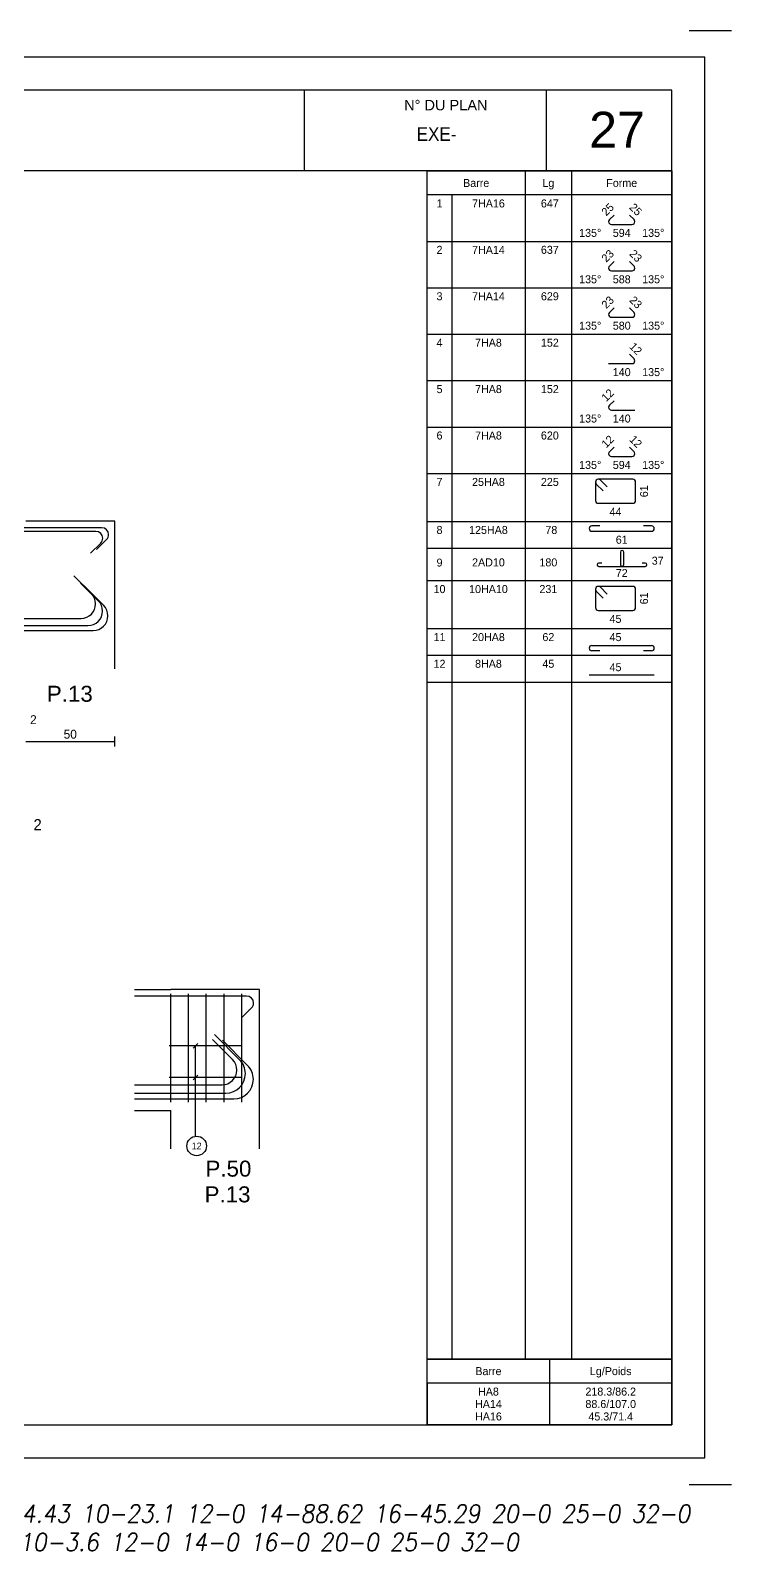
# Model space of a CAD drawing. Extents: x -12912 to 27386, y 1818 to 8189.
# Drawn here: x 18903 to 19297, y 3130 to 3986 of the extents above; entities that cross this region are included whole.
import ezdxf
from ezdxf.enums import TextEntityAlignment as Align

# ---------------------------------------------------------------- set-up
doc = ezdxf.new("R2010")
doc.units = 0
doc.header["$MEASUREMENT"] = 0
doc.layers.get('0').update_dxf_attribs({"linetype": 'CONTINUOUS'})
for name, color, linetype in [('1', 7, 'CONTINUOUS'), ('173', 7, 'CONTINUOUS'), ('5', 7, 'CONTINUOUS'), ('6', 7, 'CONTINUOUS'), ('7', 7, 'CONTINUOUS'), ('GO-CARTOUCHE', 7, 'CONTINUOUS'), ('GO-TEXTE', 9, 'CONTINUOUS'), ('PYC-HACHURE', 7, 'CONTINUOUS'), ('STR_TXT', 102, 'CONTINUOUS')]:
    doc.layers.add(name, color=color, linetype=linetype)
doc.styles.add('ARIAL', font='ARIAL.TTF')
doc.styles.add('Tableau', font='romans.shx', dxfattribs={"width": 0.9, "oblique": 10})
doc.styles.add('TEXTEBA', font='ARIAL.TTF')

# ---------------------------------------------------------------- blocks, each defined once
blk = doc.blocks.new('Smallsp')
at = {"layer": 'STR_TXT', "linetype": 'Continuous'}
for points in [[(0, 15), (0, -15)], [(-30, 0), (40, 0)]]:
    blk.add_lwpolyline(points, dxfattribs=at)
at = {"layer": 'STR_TXT', "linetype": 'Continuous', "style": 'Tableau', "oblique": 10, "width": 0.9}
for s, p in [('HA', (-23.6, 1.89)), ('AD', (-22.2, -13.94))]:
    blk.add_text(s, height=10, dxfattribs=at).set_placement(p)
for tag, p in [('SPAD', (1.4, 1.89)), ('SPHA', (1.4, -14.11))]:
    blk.add_attdef(tag, p, '', height=10, dxfattribs=at)

msp = doc.modelspace()

# ---------------------------------------------------------------- linework, layer by layer
for p, q in [((19273.29, 3985.504), (19297.097, 3985.504)), ((19273.29, 3168.004), (19297.097, 3168.004))]:
    msp.add_line(p, q)
at = {"layer": '1', "color": 1}
for points in [[(18937.16, 3668.955), (18927.26, 3678.855)], [(18941.06, 3664.905), (18931.16, 3674.805)], [(18944.031, 3662.326), (18932.717, 3673.64)], [(18939.562, 3663.157), (18939.562, 3663.157)], [(18369.262, 3654.957), (18931.362, 3654.957)], [(18943.462, 3659.107), (18943.462, 3659.107)], [(18946.462, 3656.457), (18946.462, 3656.457)], [(18362.462, 3648.157), (18938.162, 3648.157)], [(18365.362, 3650.907), (18935.262, 3650.907)], [(19016.53, 3406.921), (19005.216, 3418.235)], [(19020.539, 3406.88), (19006.397, 3421.023)], [(19025.039, 3403.63), (19010.897, 3417.773)], [(19018.961, 3401.052), (19018.961, 3401.052)], [(19023.761, 3399.102), (19023.761, 3399.102)], [(18961.402, 3392.752), (19010.661, 3392.752)], [(19028.261, 3395.852), (19028.261, 3395.852)], [(18961.402, 3388.102), (19012.761, 3388.102)], [(18961.402, 3384.852), (19017.261, 3384.852)]]:
    msp.add_lwpolyline(points, dxfattribs=at)
for centre, radius, start, end in [((18931.362, 3663.157), 8.2, 270, 0), ((18931.362, 3663.157), 8.2, 0, 45), ((18935.262, 3659.107), 8.2, 0, 45), ((18935.262, 3659.107), 8.2, 270, 0), ((18938.162, 3656.457), 8.3, 270, 0), ((18938.162, 3656.457), 8.3, 0, 45), ((19010.661, 3401.052), 8.3, 0, 45), ((19012.761, 3399.102), 11, 0, 45), ((19010.661, 3401.052), 8.3, 270, 0), ((19012.761, 3399.102), 11, 270, 0), ((19017.261, 3395.852), 11, 0, 45), ((19017.261, 3395.852), 11, 270, 0)]:
    msp.add_arc(centre, radius, start, end, dxfattribs=at)
at = {"layer": '173', "color": 173}
for p, q in [((19021.206, 3414.641), (18980.986, 3414.641)), ((19021.206, 3396.952), (18980.986, 3396.952))]:
    msp.add_line(p, q, dxfattribs=at)
for points in [[(19126.038, 3906.498), (19263.538, 3906.498), (19263.538, 3238.562), (19126.038, 3238.562), (19126.038, 3906.498)], [(19126.038, 3238.562), (19263.538, 3238.562), (19263.538, 3201.562), (19126.038, 3201.562), (19126.038, 3238.562)]]:
    msp.add_lwpolyline(points, close=True, dxfattribs=at)
for points in [[(19181.038, 3906.498), (19181.038, 3238.562)], [(19207.163, 3906.498), (19207.163, 3238.562)], [(19263.538, 3892.998), (19126.038, 3892.998)], [(19139.788, 3892.998), (19139.788, 3238.562)], [(19227.976, 3878.025), (19227.976, 3878.025)], [(19231.042, 3881.739), (19228.434, 3879.132)], [(19229.541, 3876.459), (19241.16, 3876.459)], [(19242.267, 3879.132), (19239.66, 3881.739)], [(19242.726, 3878.025), (19242.726, 3878.025)], [(19126.038, 3866.906), (19263.538, 3866.906)], [(19227.976, 3851.932), (19227.976, 3851.932)], [(19231.042, 3855.647), (19228.434, 3853.039)], [(19242.267, 3853.039), (19239.66, 3855.647)], [(19242.726, 3851.932), (19242.726, 3851.932)], [(19229.541, 3850.367), (19241.16, 3850.367)], [(19126.038, 3840.814), (19263.538, 3840.814)], [(19227.976, 3825.84), (19227.976, 3825.84)], [(19231.042, 3829.554), (19228.434, 3826.947)], [(19242.267, 3826.947), (19239.66, 3829.554)], [(19242.726, 3825.84), (19242.726, 3825.84)], [(19229.541, 3824.274), (19241.16, 3824.274)], [(19126.038, 3814.721), (19263.538, 3814.721)], [(19242.267, 3800.855), (19239.66, 3803.462)], [(19242.726, 3799.748), (19242.726, 3799.748)], [(19227.976, 3798.182), (19241.16, 3798.182)], [(19126.038, 3788.629), (19263.538, 3788.629)], [(19227.976, 3773.655), (19227.976, 3773.655)], [(19231.042, 3777.37), (19228.434, 3774.762)], [(19229.541, 3772.09), (19242.726, 3772.09)], [(19126.038, 3762.537), (19263.538, 3762.537)], [(19231.042, 3751.278), (19228.434, 3748.67)], [(19242.267, 3748.67), (19239.66, 3751.278)], [(19227.976, 3747.563), (19227.976, 3747.563)], [(19229.541, 3745.998), (19241.16, 3745.998)], [(19242.726, 3747.563), (19242.726, 3747.563)], [(19126.038, 3736.445), (19263.538, 3736.445)], [(19220.576, 3731.575), (19220.576, 3721.315)], [(19220.576, 3731.575), (19220.576, 3731.575)], [(19222.196, 3733.195), (19222.196, 3733.195)], [(19241.506, 3733.195), (19222.196, 3733.195)], [(19227.16, 3728.902), (19223.341, 3732.72)], [(19243.126, 3721.315), (19243.126, 3731.575)], [(19221.05, 3730.429), (19224.869, 3726.611)], [(19222.196, 3719.695), (19241.506, 3719.695)], [(18942.962, 3705.957), (18357.662, 3705.957)], [(19126.038, 3709.445), (19263.538, 3709.445)], [(19217.029, 3705.445), (19217.029, 3705.445)], [(19223.029, 3706.945), (19218.529, 3706.945)], [(19252.173, 3706.945), (19247.673, 3706.945)], [(19253.673, 3705.445), (19253.673, 3705.445)], [(18940.063, 3693.642), (18945.719, 3699.299)], [(18946.862, 3702.057), (18946.862, 3702.057)], [(19218.529, 3703.945), (19252.173, 3703.945)], [(19126.038, 3694.445), (19263.538, 3694.445)], [(19126.038, 3694.445), (19263.538, 3694.445)], [(19126.038, 3694.445), (19263.538, 3694.445)], [(19126.038, 3694.445), (19263.538, 3694.445)], [(19126.038, 3694.445), (19263.538, 3694.445)], [(19234.591, 3692.272), (19234.591, 3685.133)], [(19236.464, 3685.133), (19236.464, 3692.272)], [(19221.527, 3685.133), (19221.527, 3685.133)], [(19224.236, 3686.07), (19222.464, 3686.07)], [(19222.464, 3684.196), (19235.527, 3684.196)], [(19235.527, 3684.196), (19248.591, 3684.196)], [(19248.591, 3686.07), (19246.818, 3686.07)], [(19249.527, 3685.133), (19249.527, 3685.133)], [(19126.038, 3676.215), (19263.538, 3676.215)], [(19126.038, 3676.215), (19263.538, 3676.215)], [(19220.576, 3671.345), (19220.576, 3661.085)], [(19220.576, 3671.345), (19220.576, 3671.345)], [(19222.196, 3672.965), (19222.196, 3672.965)], [(19241.506, 3672.965), (19222.196, 3672.965)], [(19227.16, 3668.672), (19223.341, 3672.49)], [(19243.126, 3661.085), (19243.126, 3671.345)], [(19221.05, 3670.199), (19224.869, 3666.381)], [(19222.196, 3659.465), (19241.506, 3659.465)], [(19126.038, 3649.215), (19263.538, 3649.215)], [(19126.038, 3649.215), (19263.538, 3649.215)], [(19126.038, 3649.215), (19263.538, 3649.215)], [(19126.038, 3649.215), (19263.538, 3649.215)], [(19126.038, 3649.215), (19263.538, 3649.215)], [(19126.038, 3649.215), (19263.538, 3649.215)], [(19126.038, 3649.215), (19263.538, 3649.215)], [(19126.038, 3649.215), (19263.538, 3649.215)], [(19126.038, 3649.215), (19263.538, 3649.215)], [(19126.038, 3649.215), (19263.538, 3649.215)], [(19217.029, 3638.215), (19217.029, 3638.215)], [(19218.529, 3639.715), (19252.173, 3639.715)], [(19223.029, 3636.715), (19218.529, 3636.715)], [(19252.173, 3636.715), (19247.673, 3636.715)], [(19253.673, 3638.215), (19253.673, 3638.215)], [(19126.038, 3634.215), (19263.538, 3634.215)], [(19217.029, 3623.215), (19253.673, 3623.215)], [(19126.038, 3619.215), (19263.538, 3619.215)], [(19126.038, 3619.215), (19263.538, 3619.215)], [(19024.461, 3442.652), (18961.402, 3442.652)], [(18981.761, 3383.052), (18981.761, 3443.852)], [(18991.761, 3383.052), (18991.761, 3443.852)], [(19001.761, 3383.052), (19001.761, 3443.852)], [(19011.761, 3383.052), (19011.761, 3443.852)], [(19021.761, 3383.052), (19021.761, 3443.852)], [(19021.562, 3430.338), (19027.219, 3435.994)], [(19028.361, 3438.752), (19028.361, 3438.752)], [(19194.788, 3238.562), (19194.788, 3201.562)], [(19263.538, 3225.062), (19126.038, 3225.062)], [(19126.038, 3225.062), (19126.038, 3201.562)]]:
    msp.add_lwpolyline(points, dxfattribs=at)
for centre, radius, start, end in [((19229.541, 3878.025), 1.566, 135, 180), ((19229.541, 3878.025), 1.566, 180, 270), ((19241.16, 3878.025), 1.566, 270, 0), ((19241.16, 3878.025), 1.566, 0, 45), ((19229.541, 3851.932), 1.566, 135, 180), ((19229.541, 3851.932), 1.566, 180, 270), ((19241.16, 3851.932), 1.566, 270, 0), ((19241.16, 3851.932), 1.566, 0, 45), ((19229.541, 3825.84), 1.566, 135, 180), ((19229.541, 3825.84), 1.566, 180, 270), ((19241.16, 3825.84), 1.566, 270, 0), ((19241.16, 3825.84), 1.566, 0, 45), ((19241.16, 3799.748), 1.566, 270, 0), ((19241.16, 3799.748), 1.566, 0, 45), ((19229.541, 3773.655), 1.566, 135, 180), ((19229.541, 3773.655), 1.566, 180, 270), ((19229.541, 3747.563), 1.566, 135, 180), ((19241.16, 3747.563), 1.566, 0, 45), ((19229.541, 3747.563), 1.566, 180, 270), ((19241.16, 3747.563), 1.566, 270, 0), ((19222.196, 3731.575), 1.62, 90, 180), ((19222.196, 3731.575), 1.62, 180, 225), ((19222.196, 3731.575), 1.62, 45, 90), ((19241.506, 3731.575), 1.62, 0, 90), ((19222.196, 3721.315), 1.62, 180, 270), ((19241.506, 3721.315), 1.62, 270, 0), ((18942.962, 3702.057), 3.9, 0, 90), ((19218.529, 3705.445), 1.5, 90, 180), ((19218.529, 3705.445), 1.5, 180, 270), ((19252.173, 3705.445), 1.5, 0, 90), ((19252.173, 3705.445), 1.5, 270, 0), ((18942.962, 3702.057), 3.9, 315, 0), ((19235.527, 3692.272), 0.937, 90, 180), ((19235.527, 3692.272), 0.937, 0, 90), ((19222.464, 3685.133), 0.937, 90, 180), ((19222.464, 3685.133), 0.937, 180, 270), ((19235.527, 3685.133), 0.937, 180, 270), ((19235.527, 3685.133), 0.937, 270, 0), ((19248.591, 3685.133), 0.937, 0, 90), ((19248.591, 3685.133), 0.937, 270, 0), ((19222.196, 3671.345), 1.62, 90, 180), ((19222.196, 3671.345), 1.62, 180, 225), ((19222.196, 3671.345), 1.62, 45, 90), ((19241.506, 3671.345), 1.62, 0, 90), ((19222.196, 3661.085), 1.62, 180, 270), ((19241.506, 3661.085), 1.62, 270, 0), ((19218.529, 3638.215), 1.5, 90, 180), ((19218.529, 3638.215), 1.5, 180, 270), ((19252.173, 3638.215), 1.5, 0, 90), ((19252.173, 3638.215), 1.5, 270, 0), ((19024.461, 3438.752), 3.9, 0, 90), ((19024.461, 3438.752), 3.9, 315, 0)]:
    msp.add_arc(centre, radius, start, end, dxfattribs=at)
at = {"layer": '5', "color": 5}
for points in [[(18939.662, 3703.907), (18806.633, 3703.907)], [(18936.763, 3691.592), (18942.419, 3697.249)], [(18943.562, 3700.007), (18943.562, 3700.007)], [(18900.312, 3585.74), (18950.312, 3585.74)], [(18950.312, 3582.99), (18950.312, 3588.49)], [(19025.461, 3435.002), (19025.461, 3435.002)]]:
    msp.add_lwpolyline(points, dxfattribs=at)
for start, end in [(0, 90), (315, 0)]:
    msp.add_arc((18939.662, 3700.007), 3.9, start, end, dxfattribs=at)
at = {"layer": '6', "color": 6}
for points in [[(18997.089, 3415.952), (18994.438, 3413.3)], [(18995.763, 3363.844), (18995.763, 3414.641)], [(18997.089, 3398.277), (18994.438, 3395.626)]]:
    msp.add_lwpolyline(points, dxfattribs=at)
msp.add_circle((18996.371, 3358.378), 5.5, dxfattribs=at)
at = {"layer": '7', "color": 7}
for points in [[(18950.312, 3709.657), (18900.312, 3709.657)], [(18950.312, 3709.657), (18925.312, 3709.657)], [(18950.312, 3626.657), (18950.312, 3709.657)], [(18950.312, 3626.657), (18950.312, 3641.657)], [(18961.402, 3446.352), (18981.761, 3446.352)], [(19031.761, 3446.352), (18981.761, 3446.352)], [(19031.761, 3446.352), (19006.761, 3446.352)], [(19031.761, 3356.768), (19031.761, 3446.352)], [(18961.402, 3378.352), (18981.761, 3378.352)], [(18981.761, 3356.768), (18981.761, 3378.352)], [(19031.761, 3356.768), (19031.761, 3378.352)]]:
    msp.add_lwpolyline(points, dxfattribs=at)
at = {"layer": 'GO-CARTOUCHE', "linetype": 'Continuous'}
for points in [[(19282.097, 3183.004), (19282.097, 3970.504), (18168.461, 3970.504), (18168.461, 3183.004)], [(19263.538, 3201.562), (19263.538, 3951.945), (18187.02, 3951.945), (18187.02, 3201.562)]]:
    msp.add_lwpolyline(points, close=True, dxfattribs=at)
at = {"layer": 'GO-TEXTE', "color": 7}
for points in [[(19056.735, 3951.945), (19056.735, 3906.498)], [(19192.794, 3951.945), (19192.794, 3906.498)], [(19263.538, 3906.498), (18187.02, 3906.498)]]:
    msp.add_lwpolyline(points, dxfattribs=at)

# ---------------------------------------------------------------- block references
at = {"layer": 'STR_TXT', "linetype": 'Continuous'}
msp.add_blockref('Smallsp', (18831.919, 3144.81), dxfattribs=at).add_auto_attribs({'SPHA': '6-0 8-0 10-3.6 12-0 14-0 16-0 20-0 25-0 32-0 ', 'SPAD': '6-0 8-234.43 10-23.1 12-0 14-88.62 16-45.29 20-0 25-0 32-0 '})

# ---------------------------------------------------------------- texts
at = {"style": 'ARIAL'}
for s, p in [('P.13', (18912.156, 3617.093)), ('P.50', (19001.326, 3350.126)), ('P.13', (19000.839, 3335.673))]:
    msp.add_text(s, height=8.9847, dxfattribs=at).set_placement(p, align=Align.TOP_LEFT)
at = {"layer": '173', "color": 173}
for s, p in [('Barre', (19153.538, 3899.748)), ('Lg', (19194.101, 3899.748)), ('Forme', (19235.351, 3899.748)), ('Barre', (19160.413, 3231.812)), ('Lg/Poids', (19229.163, 3231.812))]:
    msp.add_text(s, height=4.5, dxfattribs=at).set_placement(p, align=Align.MIDDLE_CENTER)
for s, p in [('1', (19132.913, 3890.498)), ('7HA16', (19160.413, 3890.498)), (' 647', (19194.101, 3890.498)), ('594', (19235.351, 3873.959)), ('2', (19132.913, 3864.406)), ('7HA14', (19160.413, 3864.406)), (' 637', (19194.101, 3864.406)), ('588', (19235.351, 3847.867)), ('3', (19132.913, 3838.314)), ('7HA14', (19160.413, 3838.314)), (' 629', (19194.101, 3838.314)), ('580', (19235.351, 3821.774)), ('4', (19132.913, 3812.221)), ('7HA8', (19160.413, 3812.221)), (' 152', (19194.101, 3812.221)), ('140', (19235.351, 3795.682)), ('5', (19132.913, 3786.129)), ('7HA8', (19160.413, 3786.129)), (' 152', (19194.101, 3786.129)), ('140', (19235.351, 3769.59)), ('6', (19132.913, 3760.037)), ('7HA8', (19160.413, 3760.037)), (' 620', (19194.101, 3760.037)), ('594', (19235.351, 3743.498)), ('7', (19132.913, 3733.945)), ('25HA8', (19160.413, 3733.945)), (' 225', (19194.101, 3733.945)), ('44', (19231.851, 3717.195)), ('8', (19132.913, 3706.945)), ('125HA8', (19160.413, 3706.945)), ('  78', (19194.101, 3706.945)), ('61', (19235.351, 3701.445)), ('9', (19132.913, 3688.606)), ('2AD10', (19160.413, 3688.715)), ('180', (19194.101, 3688.715)), ('37', (19255.559, 3689.652)), ('72', (19235.351, 3682.737)), ('10', (19132.913, 3673.715)), ('10HA10', (19160.413, 3673.715)), ('231', (19194.101, 3673.715)), ('45', (19231.851, 3656.965)), ('11', (19132.913, 3646.715)), ('20HA8', (19160.413, 3646.715)), ('62', (19194.101, 3646.715)), ('45', (19231.851, 3646.715)), ('12', (19132.913, 3631.715)), ('8HA8', (19160.413, 3631.715)), ('45', (19194.101, 3631.715)), ('45', (19231.851, 3629.801)), ('HA8', (19160.413, 3222.562)), ('218.3/86.2', (19229.163, 3222.562)), ('HA14', (19160.413, 3215.562)), ('88.6/107.0', (19229.163, 3215.562)), ('HA16', (19160.413, 3208.562)), ('45.3/71.4', (19229.163, 3208.562))]:
    msp.add_text(s, height=4.5, dxfattribs=at).set_placement(p, align=Align.TOP_CENTER)
for s, p in [('25', (19226.667, 3880.899)), ('23', (19226.667, 3854.807)), ('23', (19226.667, 3828.715)), ('12', (19226.667, 3776.53)), ('12', (19226.667, 3750.438))]:
    msp.add_text(s, height=4.5, rotation=45, dxfattribs=at).set_placement(p)
for s, p in [('25', (19244.035, 3880.899)), ('23', (19244.035, 3854.807)), ('23', (19244.035, 3828.715)), ('12', (19244.035, 3802.622)), ('12', (19244.035, 3750.438))]:
    msp.add_text(s, height=4.5, rotation=315, dxfattribs=at).set_placement(p, align=Align.RIGHT)
for p in [(19223.851, 3873.959), (19223.851, 3847.867), (19223.851, 3821.774), (19223.851, 3769.59), (19223.851, 3743.498)]:
    msp.add_text('135°', height=4.5, dxfattribs=at).set_placement(p, align=Align.TOP_RIGHT)
for p in [(19246.851, 3873.959), (19246.851, 3847.867), (19246.851, 3821.774), (19246.851, 3795.682), (19246.851, 3743.498)]:
    msp.add_text('135°', height=4.5, dxfattribs=at).set_placement(p, align=Align.TOP_LEFT)
for p in [(19245.626, 3726.445), (19245.626, 3666.215)]:
    msp.add_text('61', height=4.5, rotation=90, dxfattribs=at).set_placement(p, align=Align.TOP_CENTER)
at = {"layer": '5', "color": 5}
msp.add_text('50', height=5, dxfattribs=at).set_placement((18925.312, 3587.372), align=Align.CENTER)
at = {"layer": '5', "color": 5, "insert": (18904.572, 3598.023), "char_height": 5, "attachment_point": 5}
msp.add_mtext('2', dxfattribs=at)
at = {"layer": '6', "color": 6}
msp.add_text('12', height=3.75, dxfattribs=at).set_placement((18996.371, 3358.378), align=Align.MIDDLE_CENTER)
at = {"layer": 'GO-CARTOUCHE', "color": 2, "style": 'TEXTEBA'}
msp.add_text('27', height=20.1986, dxfattribs=at).set_placement((19217.014, 3919.597))
at = {"layer": 'GO-CARTOUCHE', "color": 2, "style": 'TEXTEBA', "width": 0.9}
msp.add_text('EXE-', height=7.6364, dxfattribs=at).set_placement((19131.238, 3923.43), align=Align.CENTER)
at = {"layer": 'GO-TEXTE', "style": 'TEXTEBA'}
msp.add_text('N° DU PLAN', height=5.8564, dxfattribs=at).set_placement((19136.461, 3940.602), align=Align.CENTER)
at = {"layer": 'PYC-HACHURE'}
msp.add_text('2', height=6.222, dxfattribs=at).set_placement((18906.98, 3535.901), align=Align.CENTER)

doc.saveas('drawing.dxf')
